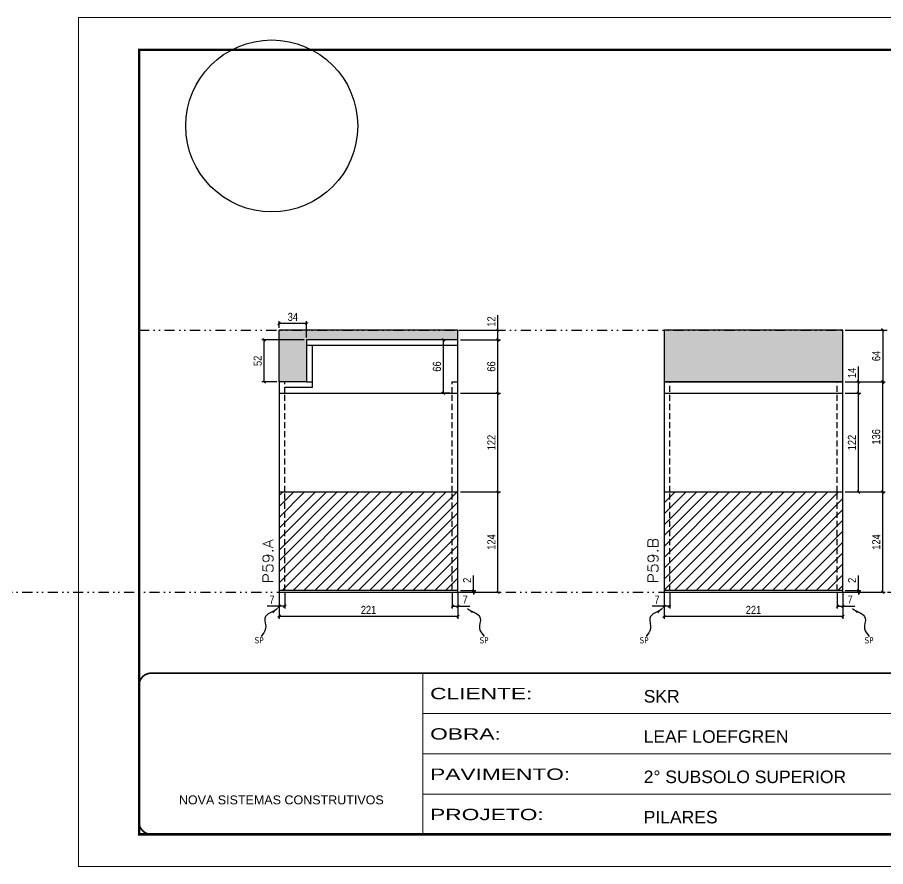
# Model space of a CAD drawing. Extents: x 13741 to 27878, y -21631 to 6985.
# Drawn here: x 15937 to 17010, y 3638 to 4688 of the extents above; entities that cross this region are included whole.
import ezdxf

# ---------------------------------------------------------------- set-up
doc = ezdxf.new("R2010")
doc.units = 0
for name, pattern in [('CONTINUO', [0]), ('DASHED', [0.75, 0.5, -0.25]), ('DIVIDE2', [0.625, 0.25, -0.125, 0, -0.125, 0, -0.125]), ('HIDDEN', [0.375, 0.25, -0.125])]:
    doc.linetypes.add(name, pattern=pattern)
for name, color, linetype in [('COTA', 241, 'Continuous'), ('Nível', 160, 'Continuous'), ('Painéis', 200, 'Continuous'), ('SARR_2.2x7', 40, 'Continuous'), ('Sarrafo de Pressão', 42, 'HIDDEN'), ('texto', 7, 'Continuous')]:
    doc.layers.add(name, color=color, linetype=linetype)
for name, color, linetype, lineweight in [('Folhas', 255, 'Continuous', 9), ('Hachura', 251, 'Continuous', 9), ('SARRAFO DE PRESSAO', 251, 'DASHED', 9), ('Texto Seção', 7, 'Continuous', 15)]:
    doc.layers.add(name, color=color, linetype=linetype, lineweight=lineweight)
doc.styles.add('ARIAL', font='arial.ttf')
doc.styles.add('COTA TECNICA', font='techl___.ttf', dxfattribs={"height": 10})
doc.styles.add('COTA TECNICA-50', font='techl___.ttf', dxfattribs={"height": 10})
doc.styles.add('REGUA-120', font='ROMANS.shx', dxfattribs={"height": 15})
doc.styles.get("Standard").update_dxf_attribs({"font": 'arial.ttf'})
doc.styles.add('Tecnologia', font='')
doc.styles.get('Tecnologia').set_extended_font_data('Forgotten Futurist')
doc.dimstyles.new('COTA PAINEL-50', dxfattribs={"dimtxt": 10, "dimasz": 3, "dimexe": 3, "dimexo": 3, "dimgap": 3, "dimtad": 1, "dimdec": 1, "dimzin": 12, "dimdsep": 46, "dimtxsty": 'COTA TECNICA-50', "dimblk1": 'OBLIQUE', "dimblk2": 'OBLIQUE', "dimsah": 1, "dimcen": 0.9, "dimclrd": 4, "dimclre": 4, "dimclrt": 240, "dimadec": 1, "dimazin": 3, "dimtfac": 1, "dimtdec": 1, "dimtmove": 0, "dimatfit": 3, "dimfxl": 1, "dimtolj": 1, "dimtzin": 12, "dimarcsym": 0})
doc.dimstyles.new('PAINEL', dxfattribs={"dimtxt": 10, "dimasz": 3, "dimexe": 3, "dimexo": 3, "dimgap": 3, "dimtad": 1, "dimdec": 1, "dimzin": 12, "dimdsep": 46, "dimtxsty": 'COTA TECNICA', "dimblk1": 'OBLIQUE', "dimblk2": 'OBLIQUE', "dimsah": 1, "dimcen": 0.9, "dimclrd": 4, "dimclre": 4, "dimclrt": 240, "dimadec": 1, "dimazin": 3, "dimtfac": 1, "dimtdec": 1, "dimtmove": 0, "dimatfit": 3, "dimfxl": 1, "dimtolj": 1, "dimtzin": 12, "dimarcsym": 0})
doc.dimstyles.get("Standard").update_dxf_attribs({"dimtxt": 0.18, "dimasz": 0.18, "dimexe": 0.18, "dimexo": 0.0625, "dimgap": 0.09, "dimtad": 0, "dimtih": 1, "dimtoh": 1, "dimdec": 4, "dimzin": 0, "dimdsep": 46, "dimtxsty": 'Standard', "dimcen": 0.09, "dimadec": 0, "dimazin": 0, "dimtfac": 1, "dimtdec": 4, "dimtofl": 0, "dimtmove": 0, "dimatfit": 3, "dimfxl": 1, "dimtolj": 1, "dimtzin": 0, "dimarcsym": 0})

# ---------------------------------------------------------------- blocks, each defined once
blk = doc.blocks.new('9999999999')
at = {"color": 30, "linetype": 'CONTINUO'}
for p, q in [((98564.6, 34230.2), (98564.6, 34429.4)), ((98564.6, 34379.6), (99584, 34379.6)), ((98564.6, 34329.8), (99488, 34329.8)), ((99584, 34329.8), (99488, 34329.8)), ((99488, 34329.8), (99488, 34230.2)), ((98564.6, 34280), (99488, 34280))]:
    blk.add_line(p, q, dxfattribs=at)
at = {"color": 30, "linetype": 'CONTINUO', "const_width": 2}
blk.add_lwpolyline([(99584, 34230.2), (99584, 34414.4, 0.414214), (99569, 34429.4), (98229, 34429.4, 0.414214), (98214, 34414.4), (98214, 34245.2, 0.414214), (98229, 34230.2), (99584, 34230.2)], format="xyb", dxfattribs=at)
at = {"layer": 'Folhas'}
blk.add_lwpolyline([(98139, 34190.2), (99624, 34190.2), (99624, 35240.2), (98139, 35240.2)], close=True, dxfattribs=at)
at = {"layer": 'Folhas', "color": 30, "const_width": 3}
blk.add_lwpolyline([(98214, 34230.2), (99584, 34230.2), (99584, 35200.2), (98214, 35200.2)], close=True, dxfattribs=at)
at = {"color": 7, "linetype": 'Continuous', "ltscale": 5, "style": 'ARIAL'}
for s, height, p in [('SKR', 15.48, (98837.7, 34393.1)), ('LEAF LOEFGREN', 15.483, (98837.7, 34343.3)), ('2° SUBSOLO SUPERIOR', 15.483, (98837.7, 34293.5)), ('NOVA SISTEMAS CONSTRUTIVOS', 11.059, (98263.2, 34267.2)), ('PILARES', 15.48, (98837.7, 34243.7))]:
    blk.add_text(s, height=height, dxfattribs=at).set_placement(p)
at = {"layer": 'Folhas', "color": 7, "style": 'Tecnologia', "width": 1.5}
for s, p in [('CLIENTE:', (98573.7, 34397.2)), ('OBRA:', (98573.7, 34347.3)), ('PAVIMENTO:', (98573.7, 34297.5)), ('PROJETO:', (98573.7, 34247.7))]:
    blk.add_text(s, height=14, dxfattribs=at).set_placement(p)
blk = doc.blocks.new('_Oblique')
at = {"color": 0, "linetype": 'ByBlock', "lineweight": -2}
blk.add_line((-0.5, -0.5), (0.5, 0.5), dxfattribs=at)
blk = doc.blocks.new('*D2282')
at = {"layer": 'COTA', "color": 4, "lineweight": -2, "transparency": 16777216}
for p, q in [((16260.1, 3975.9), (16260.1, 3944)), ((16481.1, 3975.9), (16481.1, 3944)), ((16481.1, 3947), (16260.1, 3947))]:
    blk.add_line(p, q, dxfattribs=at)
at = {"layer": 'Defpoints', "color": 0, "transparency": 16777216}
for p in [(16260.1, 3978.9), (16481.1, 3978.9), (16260.1, 3947)]:
    blk.add_point(p, dxfattribs=at)
at = {"layer": 'COTA', "color": 4, "lineweight": -2, "transparency": 16777216, "xscale": 3, "yscale": 3, "zscale": 3, "rotation": 180}
blk.add_blockref('_Oblique', (16260.1, 3947), dxfattribs=at)
at = {"layer": 'COTA', "color": 4, "lineweight": -2, "transparency": 16777216, "xscale": 3, "yscale": 3, "zscale": 3}
blk.add_blockref('_Oblique', (16481.1, 3947), dxfattribs=at)
at = {"layer": 'COTA', "color": 240, "transparency": 16777216, "insert": (16370.6, 3955), "char_height": 10, "attachment_point": 5, "style": 'COTA TECNICA'}
blk.add_mtext('\\A1;221', dxfattribs=at)
blk = doc.blocks.new('*D2283')
at = {"layer": 'COTA', "color": 4, "lineweight": -2, "transparency": 16777216}
for p, q in [((16474.1, 3975.9), (16474.1, 3956.6)), ((16481.1, 3973.9), (16481.1, 3956.6)), ((16474.1, 3959.6), (16481.1, 3959.6)), ((16481.1, 3959.6), (16495.8, 3959.6))]:
    blk.add_line(p, q, dxfattribs=at)
at = {"layer": 'Defpoints', "color": 0, "transparency": 16777216}
for p in [(16474.1, 3978.9), (16481.1, 3976.9), (16481.1, 3959.6)]:
    blk.add_point(p, dxfattribs=at)
at = {"layer": 'COTA', "color": 4, "lineweight": -2, "transparency": 16777216, "xscale": 3, "yscale": 3, "zscale": 3, "rotation": 180}
blk.add_blockref('_Oblique', (16474.1, 3959.6), dxfattribs=at)
at = {"layer": 'COTA', "color": 4, "lineweight": -2, "transparency": 16777216, "xscale": 3, "yscale": 3, "zscale": 3}
blk.add_blockref('_Oblique', (16481.1, 3959.6), dxfattribs=at)
at = {"layer": 'COTA', "color": 240, "transparency": 16777216, "insert": (16490, 3967.7), "char_height": 10, "attachment_point": 5, "style": 'COTA TECNICA-50'}
blk.add_mtext('\\A1;7', dxfattribs=at)
blk = doc.blocks.new('*D2284')
at = {"layer": 'COTA', "color": 4, "lineweight": -2, "transparency": 16777216}
for p, q in [((16260.1, 3973.9), (16260.1, 3956.6)), ((16267.1, 3975.9), (16267.1, 3956.6)), ((16260.1, 3959.6), (16245.4, 3959.6)), ((16267.1, 3959.6), (16260.1, 3959.6))]:
    blk.add_line(p, q, dxfattribs=at)
at = {"layer": 'Defpoints', "color": 0, "transparency": 16777216}
for p in [(16260.1, 3976.9), (16267.1, 3978.9), (16260.1, 3959.6)]:
    blk.add_point(p, dxfattribs=at)
at = {"layer": 'COTA', "color": 4, "lineweight": -2, "transparency": 16777216, "xscale": 3, "yscale": 3, "zscale": 3, "rotation": 180}
blk.add_blockref('_Oblique', (16260.1, 3959.6), dxfattribs=at)
at = {"layer": 'COTA', "color": 4, "lineweight": -2, "transparency": 16777216, "xscale": 3, "yscale": 3, "zscale": 3}
blk.add_blockref('_Oblique', (16267.1, 3959.6), dxfattribs=at)
at = {"layer": 'COTA', "color": 240, "transparency": 16777216, "insert": (16251.2, 3967.7), "char_height": 10, "attachment_point": 5, "style": 'COTA TECNICA-50'}
blk.add_mtext('\\A1;7', dxfattribs=at)
blk = doc.blocks.new('*D2285')
at = {"layer": 'COTA', "color": 4, "lineweight": -2, "transparency": 16777216}
for p, q in [((16500.4, 3978.9), (16500.4, 3997.7)), ((16484.1, 3978.9), (16503.4, 3978.9)), ((16484.1, 3976.9), (16503.4, 3976.9)), ((16500.4, 3976.9), (16500.4, 3978.9)), ((16500.4, 3976.9), (16500.4, 3973.9))]:
    blk.add_line(p, q, dxfattribs=at)
at = {"layer": 'Defpoints', "color": 0, "transparency": 16777216}
for p in [(16481.1, 3978.9), (16481.1, 3976.9), (16500.4, 3976.9)]:
    blk.add_point(p, dxfattribs=at)
at = {"layer": 'COTA', "color": 4, "lineweight": -2, "transparency": 16777216, "xscale": 3, "yscale": 3, "zscale": 3}
for p, rotation in [((16500.4, 3978.9), 270), ((16500.4, 3976.9), 90)]:
    blk.add_blockref('_Oblique', p, dxfattribs=dict(at, rotation=rotation))
at = {"layer": 'COTA', "color": 240, "transparency": 16777216, "insert": (16492.4, 3991.6), "char_height": 10, "attachment_point": 5, "rotation": 90, "style": 'COTA TECNICA-50'}
blk.add_mtext('\\A1;2', dxfattribs=at)
blk = doc.blocks.new('*D2286')
at = {"layer": 'COTA', "color": 4, "lineweight": -2, "transparency": 16777216}
for p, q in [((16484.1, 4288.9), (16533.5, 4288.9)), ((16530.5, 4222.9), (16530.5, 4288.9)), ((16484.1, 4222.9), (16533.5, 4222.9))]:
    blk.add_line(p, q, dxfattribs=at)
at = {"layer": 'Defpoints', "color": 0, "transparency": 16777216}
for p in [(16481.1, 4288.9), (16530.5, 4288.9), (16481.1, 4222.9)]:
    blk.add_point(p, dxfattribs=at)
at = {"layer": 'COTA', "color": 4, "lineweight": -2, "transparency": 16777216, "xscale": 3, "yscale": 3, "zscale": 3}
for p, rotation in [((16530.5, 4288.9), 90), ((16530.5, 4222.9), 270)]:
    blk.add_blockref('_Oblique', p, dxfattribs=dict(at, rotation=rotation))
at = {"layer": 'COTA', "color": 240, "transparency": 16777216, "insert": (16522.4, 4255.9), "char_height": 10, "attachment_point": 5, "rotation": 90, "style": 'COTA TECNICA-50'}
blk.add_mtext('\\A1;66', dxfattribs=at)
blk = doc.blocks.new('*D2302')
at = {"layer": 'COTA', "color": 4, "linetype": 'ByBlock', "lineweight": -2, "transparency": 16777216}
for p, q in [((16484.1, 4100.9), (16533.5, 4100.9)), ((16530.5, 3976.9), (16530.5, 4100.9)), ((16484.1, 3976.9), (16533.5, 3976.9))]:
    blk.add_line(p, q, dxfattribs=at)
at = {"layer": 'Defpoints', "color": 0, "linetype": 'ByBlock', "transparency": 16777216}
for p in [(16481.1, 4100.9), (16530.5, 4100.9), (16481.1, 3976.9)]:
    blk.add_point(p, dxfattribs=at)
at = {"layer": 'COTA', "color": 4, "linetype": 'ByBlock', "lineweight": -2, "transparency": 16777216, "xscale": 3, "yscale": 3, "zscale": 3}
for p, rotation in [((16530.5, 4100.9), 90), ((16530.5, 3976.9), 270)]:
    blk.add_blockref('_Oblique', p, dxfattribs=dict(at, rotation=rotation))
at = {"layer": 'COTA', "color": 240, "linetype": 'ByBlock', "transparency": 16777216, "insert": (16522.4, 4038.9), "char_height": 10, "attachment_point": 5, "rotation": 90, "style": 'COTA TECNICA'}
blk.add_mtext('\\A1;124', dxfattribs=at)
blk = doc.blocks.new('*D2303')
at = {"layer": 'COTA', "color": 4, "linetype": 'ByBlock', "lineweight": -2, "transparency": 16777216}
for p, q in [((16484.1, 4100.9), (16533.5, 4100.9)), ((16530.5, 3976.9), (16530.5, 4100.9)), ((16484.1, 3976.9), (16533.5, 3976.9))]:
    blk.add_line(p, q, dxfattribs=at)
at = {"layer": 'Defpoints', "color": 0, "linetype": 'ByBlock', "transparency": 16777216}
for p in [(16481.1, 4100.9), (16530.5, 4100.9), (16481.1, 3976.9)]:
    blk.add_point(p, dxfattribs=at)
at = {"layer": 'COTA', "color": 4, "linetype": 'ByBlock', "lineweight": -2, "transparency": 16777216, "xscale": 3, "yscale": 3, "zscale": 3}
for p, rotation in [((16530.5, 4100.9), 90), ((16530.5, 3976.9), 270)]:
    blk.add_blockref('_Oblique', p, dxfattribs=dict(at, rotation=rotation))
at = {"layer": 'COTA', "color": 240, "linetype": 'ByBlock', "transparency": 16777216, "insert": (16522.4, 4038.9), "char_height": 10, "attachment_point": 5, "rotation": 90, "style": 'COTA TECNICA'}
blk.add_mtext('\\A1;124', dxfattribs=at)
blk = doc.blocks.new('*D2277')
at = {"layer": 'COTA', "color": 4, "lineweight": -2, "transparency": 16777216}
for p, q in [((16735.9, 3975.9), (16735.9, 3944)), ((16956.9, 3975.9), (16956.9, 3944)), ((16956.9, 3947), (16735.9, 3947))]:
    blk.add_line(p, q, dxfattribs=at)
at = {"layer": 'Defpoints', "color": 0, "transparency": 16777216}
for p in [(16735.9, 3978.9), (16956.9, 3978.9), (16735.9, 3947)]:
    blk.add_point(p, dxfattribs=at)
at = {"layer": 'COTA', "color": 4, "lineweight": -2, "transparency": 16777216, "xscale": 3, "yscale": 3, "zscale": 3, "rotation": 180}
blk.add_blockref('_Oblique', (16735.9, 3947), dxfattribs=at)
at = {"layer": 'COTA', "color": 4, "lineweight": -2, "transparency": 16777216, "xscale": 3, "yscale": 3, "zscale": 3}
blk.add_blockref('_Oblique', (16956.9, 3947), dxfattribs=at)
at = {"layer": 'COTA', "color": 240, "transparency": 16777216, "insert": (16846.4, 3955), "char_height": 10, "attachment_point": 5, "style": 'COTA TECNICA'}
blk.add_mtext('\\A1;221', dxfattribs=at)
blk = doc.blocks.new('*D2278')
at = {"layer": 'COTA', "color": 4, "lineweight": -2, "transparency": 16777216}
for p, q in [((16949.9, 3975.9), (16949.9, 3956.6)), ((16956.9, 3973.9), (16956.9, 3956.6)), ((16949.9, 3959.6), (16956.9, 3959.6)), ((16956.9, 3959.6), (16971.7, 3959.6))]:
    blk.add_line(p, q, dxfattribs=at)
at = {"layer": 'Defpoints', "color": 0, "transparency": 16777216}
for p in [(16949.9, 3978.9), (16956.9, 3976.9), (16956.9, 3959.6)]:
    blk.add_point(p, dxfattribs=at)
at = {"layer": 'COTA', "color": 4, "lineweight": -2, "transparency": 16777216, "xscale": 3, "yscale": 3, "zscale": 3, "rotation": 180}
blk.add_blockref('_Oblique', (16949.9, 3959.6), dxfattribs=at)
at = {"layer": 'COTA', "color": 4, "lineweight": -2, "transparency": 16777216, "xscale": 3, "yscale": 3, "zscale": 3}
blk.add_blockref('_Oblique', (16956.9, 3959.6), dxfattribs=at)
at = {"layer": 'COTA', "color": 240, "transparency": 16777216, "insert": (16965.8, 3967.7), "char_height": 10, "attachment_point": 5, "style": 'COTA TECNICA-50'}
blk.add_mtext('\\A1;7', dxfattribs=at)
blk = doc.blocks.new('*D2279')
at = {"layer": 'COTA', "color": 4, "lineweight": -2, "transparency": 16777216}
for p, q in [((16735.9, 3973.9), (16735.9, 3956.6)), ((16742.9, 3975.9), (16742.9, 3956.6)), ((16735.9, 3959.6), (16721.2, 3959.6)), ((16742.9, 3959.6), (16735.9, 3959.6))]:
    blk.add_line(p, q, dxfattribs=at)
at = {"layer": 'Defpoints', "color": 0, "transparency": 16777216}
for p in [(16735.9, 3976.9), (16742.9, 3978.9), (16735.9, 3959.6)]:
    blk.add_point(p, dxfattribs=at)
at = {"layer": 'COTA', "color": 4, "lineweight": -2, "transparency": 16777216, "xscale": 3, "yscale": 3, "zscale": 3, "rotation": 180}
blk.add_blockref('_Oblique', (16735.9, 3959.6), dxfattribs=at)
at = {"layer": 'COTA', "color": 4, "lineweight": -2, "transparency": 16777216, "xscale": 3, "yscale": 3, "zscale": 3}
blk.add_blockref('_Oblique', (16742.9, 3959.6), dxfattribs=at)
at = {"layer": 'COTA', "color": 240, "transparency": 16777216, "insert": (16727.1, 3967.7), "char_height": 10, "attachment_point": 5, "style": 'COTA TECNICA-50'}
blk.add_mtext('\\A1;7', dxfattribs=at)
blk = doc.blocks.new('*D2280')
at = {"layer": 'COTA', "color": 4, "lineweight": -2, "transparency": 16777216}
for p, q in [((16976.2, 3978.9), (16976.2, 3997.7)), ((16959.9, 3978.9), (16979.2, 3978.9)), ((16959.9, 3976.9), (16979.2, 3976.9)), ((16976.2, 3976.9), (16976.2, 3978.9)), ((16976.2, 3976.9), (16976.2, 3973.9))]:
    blk.add_line(p, q, dxfattribs=at)
at = {"layer": 'Defpoints', "color": 0, "transparency": 16777216}
for p in [(16956.9, 3978.9), (16956.9, 3976.9), (16976.2, 3976.9)]:
    blk.add_point(p, dxfattribs=at)
at = {"layer": 'COTA', "color": 4, "lineweight": -2, "transparency": 16777216, "xscale": 3, "yscale": 3, "zscale": 3}
for p, rotation in [((16976.2, 3978.9), 270), ((16976.2, 3976.9), 90)]:
    blk.add_blockref('_Oblique', p, dxfattribs=dict(at, rotation=rotation))
at = {"layer": 'COTA', "color": 240, "transparency": 16777216, "insert": (16968.2, 3991.6), "char_height": 10, "attachment_point": 5, "rotation": 90, "style": 'COTA TECNICA-50'}
blk.add_mtext('\\A1;2', dxfattribs=at)
blk = doc.blocks.new('*D2281')
at = {"layer": 'COTA', "color": 4, "lineweight": -2, "transparency": 16777216}
for p, q in [((16959.9, 4236.9), (17009.3, 4236.9)), ((17006.3, 4100.9), (17006.3, 4236.9)), ((16959.9, 4100.9), (17009.3, 4100.9))]:
    blk.add_line(p, q, dxfattribs=at)
at = {"layer": 'Defpoints', "color": 0, "transparency": 16777216}
for p in [(16956.9, 4236.9), (17006.3, 4236.9), (16956.9, 4100.9)]:
    blk.add_point(p, dxfattribs=at)
at = {"layer": 'COTA', "color": 4, "lineweight": -2, "transparency": 16777216, "xscale": 3, "yscale": 3, "zscale": 3}
for p, rotation in [((17006.3, 4236.9), 90), ((17006.3, 4100.9), 270)]:
    blk.add_blockref('_Oblique', p, dxfattribs=dict(at, rotation=rotation))
at = {"layer": 'COTA', "color": 240, "transparency": 16777216, "insert": (16998.1, 4168.9), "char_height": 10, "attachment_point": 5, "rotation": 90, "style": 'COTA TECNICA-50'}
blk.add_mtext('\\A1;136', dxfattribs=at)
blk = doc.blocks.new('*D2288')
at = {"layer": 'COTA', "color": 4, "linetype": 'ByBlock', "lineweight": -2, "transparency": 16777216}
for p, q in [((16959.9, 4100.9), (17009.3, 4100.9)), ((17006.3, 3976.9), (17006.3, 4100.9)), ((16959.9, 3976.9), (17009.3, 3976.9))]:
    blk.add_line(p, q, dxfattribs=at)
at = {"layer": 'Defpoints', "color": 0, "linetype": 'ByBlock', "transparency": 16777216}
for p in [(16956.9, 4100.9), (17006.3, 4100.9), (16956.9, 3976.9)]:
    blk.add_point(p, dxfattribs=at)
at = {"layer": 'COTA', "color": 4, "linetype": 'ByBlock', "lineweight": -2, "transparency": 16777216, "xscale": 3, "yscale": 3, "zscale": 3}
for p, rotation in [((17006.3, 4100.9), 90), ((17006.3, 3976.9), 270)]:
    blk.add_blockref('_Oblique', p, dxfattribs=dict(at, rotation=rotation))
at = {"layer": 'COTA', "color": 240, "linetype": 'ByBlock', "transparency": 16777216, "insert": (16998.2, 4038.9), "char_height": 10, "attachment_point": 5, "rotation": 90, "style": 'COTA TECNICA'}
blk.add_mtext('\\A1;124', dxfattribs=at)
blk = doc.blocks.new('*D2289')
at = {"layer": 'COTA', "color": 4, "linetype": 'ByBlock', "lineweight": -2, "transparency": 16777216}
for p, q in [((16959.9, 4100.9), (17009.3, 4100.9)), ((17006.3, 3976.9), (17006.3, 4100.9)), ((16959.9, 3976.9), (17009.3, 3976.9))]:
    blk.add_line(p, q, dxfattribs=at)
at = {"layer": 'Defpoints', "color": 0, "linetype": 'ByBlock', "transparency": 16777216}
for p in [(16956.9, 4100.9), (17006.3, 4100.9), (16956.9, 3976.9)]:
    blk.add_point(p, dxfattribs=at)
at = {"layer": 'COTA', "color": 4, "linetype": 'ByBlock', "lineweight": -2, "transparency": 16777216, "xscale": 3, "yscale": 3, "zscale": 3}
for p, rotation in [((17006.3, 4100.9), 90), ((17006.3, 3976.9), 270)]:
    blk.add_blockref('_Oblique', p, dxfattribs=dict(at, rotation=rotation))
at = {"layer": 'COTA', "color": 240, "linetype": 'ByBlock', "transparency": 16777216, "insert": (16998.2, 4038.9), "char_height": 10, "attachment_point": 5, "rotation": 90, "style": 'COTA TECNICA'}
blk.add_mtext('\\A1;124', dxfattribs=at)
blk = doc.blocks.new('*D2290')
at = {"layer": 'COTA', "color": 4, "lineweight": -2, "transparency": 16777216}
for p, q in [((16959.9, 4300.9), (17009.3, 4300.9)), ((17006.3, 4300.9), (17006.3, 4236.9)), ((16959.9, 4236.9), (17009.3, 4236.9))]:
    blk.add_line(p, q, dxfattribs=at)
at = {"layer": 'Defpoints', "color": 0, "transparency": 16777216}
for p in [(16956.9, 4300.9), (16956.9, 4236.9), (17006.3, 4236.9)]:
    blk.add_point(p, dxfattribs=at)
at = {"layer": 'COTA', "color": 4, "lineweight": -2, "transparency": 16777216, "xscale": 3, "yscale": 3, "zscale": 3}
for p, rotation in [((17006.3, 4300.9), 90), ((17006.3, 4236.9), 270)]:
    blk.add_blockref('_Oblique', p, dxfattribs=dict(at, rotation=rotation))
at = {"layer": 'COTA', "color": 240, "transparency": 16777216, "insert": (16998.2, 4268.9), "char_height": 10, "attachment_point": 5, "rotation": 90, "style": 'COTA TECNICA'}
blk.add_mtext('\\A1;64', dxfattribs=at)
blk = doc.blocks.new('*D2292')
at = {"layer": 'COTA', "color": 4, "lineweight": -2, "transparency": 16777216}
for p, q in [((16530.5, 4300.9), (16530.5, 4319.2)), ((16484.1, 4300.9), (16533.5, 4300.9)), ((16530.5, 4288.9), (16530.5, 4300.9)), ((16484.1, 4288.9), (16533.5, 4288.9))]:
    blk.add_line(p, q, dxfattribs=at)
at = {"layer": 'Defpoints', "color": 0, "transparency": 16777216}
for p in [(16481.1, 4300.9), (16530.5, 4300.9), (16481.1, 4288.9)]:
    blk.add_point(p, dxfattribs=at)
at = {"layer": 'COTA', "color": 4, "lineweight": -2, "transparency": 16777216, "xscale": 3, "yscale": 3, "zscale": 3}
for p, rotation in [((16530.5, 4300.9), 90), ((16530.5, 4288.9), 270)]:
    blk.add_blockref('_Oblique', p, dxfattribs=dict(at, rotation=rotation))
at = {"layer": 'COTA', "color": 240, "transparency": 16777216, "insert": (16522.4, 4311.5), "char_height": 10, "attachment_point": 5, "rotation": 90, "style": 'COTA TECNICA'}
blk.add_mtext('\\A1;12', dxfattribs=at)
blk = doc.blocks.new('*D2293')
at = {"layer": 'COTA', "color": 4, "lineweight": -2, "transparency": 16777216}
for p, q in [((16260.1, 4303.9), (16260.1, 4312)), ((16294.1, 4309), (16260.1, 4309)), ((16294.1, 4291.9), (16294.1, 4312))]:
    blk.add_line(p, q, dxfattribs=at)
at = {"layer": 'Defpoints', "color": 0, "transparency": 16777216}
for p in [(16260.1, 4309), (16260.1, 4300.9), (16294.1, 4288.9)]:
    blk.add_point(p, dxfattribs=at)
at = {"layer": 'COTA', "color": 4, "lineweight": -2, "transparency": 16777216, "xscale": 3, "yscale": 3, "zscale": 3, "rotation": 180}
blk.add_blockref('_Oblique', (16260.1, 4309), dxfattribs=at)
at = {"layer": 'COTA', "color": 4, "lineweight": -2, "transparency": 16777216, "xscale": 3, "yscale": 3, "zscale": 3}
blk.add_blockref('_Oblique', (16294.1, 4309), dxfattribs=at)
at = {"layer": 'COTA', "color": 240, "transparency": 16777216, "insert": (16277.1, 4317.2), "char_height": 10, "attachment_point": 5, "style": 'COTA TECNICA'}
blk.add_mtext('\\A1;34', dxfattribs=at)
blk = doc.blocks.new('*D2294')
at = {"layer": 'COTA', "color": 4, "lineweight": -2, "transparency": 16777216}
for p, q in [((16291.1, 4288.9), (16238.7, 4288.9)), ((16241.7, 4236.9), (16241.7, 4288.9)), ((16257.1, 4236.9), (16238.7, 4236.9))]:
    blk.add_line(p, q, dxfattribs=at)
at = {"layer": 'Defpoints', "color": 0, "transparency": 16777216}
for p in [(16241.7, 4288.9), (16294.1, 4288.9), (16260.1, 4236.9)]:
    blk.add_point(p, dxfattribs=at)
at = {"layer": 'COTA', "color": 4, "lineweight": -2, "transparency": 16777216, "xscale": 3, "yscale": 3, "zscale": 3}
for p, rotation in [((16241.7, 4288.9), 90), ((16241.7, 4236.9), 270)]:
    blk.add_blockref('_Oblique', p, dxfattribs=dict(at, rotation=rotation))
at = {"layer": 'COTA', "color": 240, "transparency": 16777216, "insert": (16233.6, 4262.9), "char_height": 10, "attachment_point": 5, "rotation": 90, "style": 'COTA TECNICA'}
blk.add_mtext('\\A1;52', dxfattribs=at)
blk = doc.blocks.new('*D2295')
at = {"layer": 'COTA', "color": 4, "lineweight": -2, "transparency": 16777216}
for p, q in [((16471.1, 4288.9), (16460.2, 4288.9)), ((16463.2, 4222.9), (16463.2, 4288.9)), ((16471.1, 4222.9), (16460.2, 4222.9))]:
    blk.add_line(p, q, dxfattribs=at)
at = {"layer": 'Defpoints', "color": 0, "transparency": 16777216}
for p in [(16463.2, 4288.9), (16474.1, 4288.9), (16474.1, 4222.9)]:
    blk.add_point(p, dxfattribs=at)
at = {"layer": 'COTA', "color": 4, "lineweight": -2, "transparency": 16777216, "xscale": 3, "yscale": 3, "zscale": 3}
for p, rotation in [((16463.2, 4288.9), 90), ((16463.2, 4222.9), 270)]:
    blk.add_blockref('_Oblique', p, dxfattribs=dict(at, rotation=rotation))
at = {"layer": 'COTA', "color": 240, "transparency": 16777216, "insert": (16455.1, 4255.9), "char_height": 10, "attachment_point": 5, "rotation": 90, "style": 'COTA TECNICA'}
blk.add_mtext('\\A1;66', dxfattribs=at)
blk = doc.blocks.new('*D2297')
at = {"layer": 'COTA', "color": 4, "lineweight": -2, "transparency": 16777216}
for p, q in [((16484.1, 4222.9), (16533.5, 4222.9)), ((16530.5, 4100.9), (16530.5, 4222.9)), ((16484.1, 4100.9), (16533.5, 4100.9))]:
    blk.add_line(p, q, dxfattribs=at)
at = {"layer": 'Defpoints', "color": 0, "transparency": 16777216}
for p in [(16481.1, 4222.9), (16530.5, 4222.9), (16481.1, 4100.9)]:
    blk.add_point(p, dxfattribs=at)
at = {"layer": 'COTA', "color": 4, "lineweight": -2, "transparency": 16777216, "xscale": 3, "yscale": 3, "zscale": 3}
for p, rotation in [((16530.5, 4222.9), 90), ((16530.5, 4100.9), 270)]:
    blk.add_blockref('_Oblique', p, dxfattribs=dict(at, rotation=rotation))
at = {"layer": 'COTA', "color": 240, "transparency": 16777216, "insert": (16522.4, 4161.9), "char_height": 10, "attachment_point": 5, "rotation": 90, "style": 'COTA TECNICA'}
blk.add_mtext('\\A1;122', dxfattribs=at)
blk = doc.blocks.new('*D2298')
at = {"layer": 'COTA', "color": 4, "lineweight": -2, "transparency": 16777216}
for p, q in [((16959.9, 4222.9), (16979.2, 4222.9)), ((16976.2, 4100.9), (16976.2, 4222.9)), ((16959.9, 4100.9), (16979.2, 4100.9))]:
    blk.add_line(p, q, dxfattribs=at)
at = {"layer": 'Defpoints', "color": 0, "transparency": 16777216}
for p in [(16956.9, 4222.9), (16976.2, 4222.9), (16956.9, 4100.9)]:
    blk.add_point(p, dxfattribs=at)
at = {"layer": 'COTA', "color": 4, "lineweight": -2, "transparency": 16777216, "xscale": 3, "yscale": 3, "zscale": 3}
for p, rotation in [((16976.2, 4222.9), 90), ((16976.2, 4100.9), 270)]:
    blk.add_blockref('_Oblique', p, dxfattribs=dict(at, rotation=rotation))
at = {"layer": 'COTA', "color": 240, "transparency": 16777216, "insert": (16968.1, 4161.9), "char_height": 10, "attachment_point": 5, "rotation": 90, "style": 'COTA TECNICA'}
blk.add_mtext('\\A1;122', dxfattribs=at)
blk = doc.blocks.new('*D2299')
at = {"layer": 'COTA', "color": 4, "lineweight": -2, "transparency": 16777216}
for p, q in [((16976.2, 4236.9), (16976.2, 4256)), ((16959.9, 4236.9), (16979.2, 4236.9)), ((16976.2, 4222.9), (16976.2, 4236.9)), ((16959.9, 4222.9), (16979.2, 4222.9))]:
    blk.add_line(p, q, dxfattribs=at)
at = {"layer": 'Defpoints', "color": 0, "transparency": 16777216}
for p in [(16956.9, 4236.9), (16976.2, 4236.9), (16956.9, 4222.9)]:
    blk.add_point(p, dxfattribs=at)
at = {"layer": 'COTA', "color": 4, "lineweight": -2, "transparency": 16777216, "xscale": 3, "yscale": 3, "zscale": 3}
for p, rotation in [((16976.2, 4236.9), 90), ((16976.2, 4222.9), 270)]:
    blk.add_blockref('_Oblique', p, dxfattribs=dict(at, rotation=rotation))
at = {"layer": 'COTA', "color": 240, "transparency": 16777216, "insert": (16968.1, 4247.9), "char_height": 10, "attachment_point": 5, "rotation": 90, "style": 'COTA TECNICA'}
blk.add_mtext('\\A1;14', dxfattribs=at)

msp = doc.modelspace()

# ---------------------------------------------------------------- hatches: boundary and pattern name
at = {"layer": 'COTA'}
h = msp.add_hatch(dxfattribs=at)
h.set_pattern_fill('AR-CONC', color=256, scale=0.03)
h.set_pattern_definition([(50, (0, 108), (5.4655401, -0.4781726), [0.5715, -6.2865]), (355, (0, 108), (-1.0573026, 5.7317054), [0.4572, -5.0292175]), (100.451445, (0.4555, 107.96), (4.4082374, 5.2535326), [0.4857003, -5.3427073]), (46.1842, (0, 109.524), (8.1323712, -1.2612698), [0.85725, -9.42975]), (96.63556, (0.678, 109.419), (7.122124, 7.4227837), [0.7285507, -8.0140682]), (351.18415, (0, 109.524), (7.122124, 7.4227837), [0.685799, -7.543792]), (21, (0.762, 109.143), (4.5484317, -3.067956), [0.5715, -6.2865]), (326, (0.762, 109.143), (1.8540609, 5.525639), [0.4572, -5.0292]), (71.451445, (1.141, 108.8873), (6.4024926, 2.457683), [0.4857003, -5.3426981]), (37.5, (0, 108), (0.0926581, 2.53665117), [0, -4.96824, 0, -5.1054, 0, -5.04825]), (7.5, (0, 108), (2.00458988, 3.00541724), [0, -2.91084, 0, -4.85394, 0, -1.92405]), (327.5, (-1.6993, 108), (4.06771786, -0.17186232), [0, -1.905, 0, -5.9436, 0, -7.8867]), (317.5, (-2.4613, 108), (4.44387544, 0.7627947), [0, -2.4765, 0, -3.94716, 0, -5.6007])])
h.paths.add_polyline_path([(16260.09, 4236.86), (16294.09, 4236.86), (16294.09, 4288.86), (16481.09, 4288.86), (16481.09, 4300.86), (16260.09, 4300.86)])
h = msp.add_hatch(dxfattribs=at)
h.set_pattern_fill('AR-CONC', color=256, scale=0.03)
h.set_pattern_definition([(50, (1598.5, -36), (5.4655401, -0.4781726), [0.5715, -6.2865]), (355, (1598.5, -36), (-1.0573026, 5.7317054), [0.4572, -5.0292175]), (100.451445, (1598.9555, -36.04), (4.4082374, 5.2535326), [0.4857003, -5.3427073]), (46.1842, (1598.5, -34.476), (8.1323712, -1.2612698), [0.85725, -9.42975]), (96.63556, (1599.178, -34.581), (7.122124, 7.4227837), [0.7285507, -8.0140682]), (351.18415, (1598.5, -34.476), (7.122124, 7.4227837), [0.685799, -7.543792]), (21, (1599.262, -34.857), (4.5484317, -3.067956), [0.5715, -6.2865]), (326, (1599.262, -34.857), (1.8540609, 5.525639), [0.4572, -5.0292]), (71.451445, (1599.641, -35.1127), (6.4024926, 2.457683), [0.4857003, -5.3426981]), (37.5, (1598.5, -36), (0.0926581, 2.53665117), [0, -4.96824, 0, -5.1054, 0, -5.04825]), (7.5, (1598.5, -36), (2.00458988, 3.00541724), [0, -2.91084, 0, -4.85394, 0, -1.92405]), (327.5, (1596.8007, -36), (4.06771786, -0.17186232), [0, -1.905, 0, -5.9436, 0, -7.8867]), (317.5, (1596.0387, -36), (4.44387544, 0.7627947), [0, -2.4765, 0, -3.94716, 0, -5.6007])])
h.paths.add_polyline_path([(16735.95, 4300.86), (16735.95, 4236.86), (16956.95, 4236.86), (16956.95, 4300.86)])
at = {"layer": 'Hachura', "linetype": 'ByBlock'}
h = msp.add_hatch(dxfattribs=at)
h.set_pattern_fill('ANSI31', color=256, scale=3)
h.paths.add_polyline_path([(16481.09, 4100.86), (16260.09, 4100.86), (16260.09, 3978.86), (16481.09, 3978.86)])
h.paths.add_polyline_path([(16956.95, 4100.86), (16735.95, 4100.86), (16735.95, 3978.86), (16956.95, 3978.86)])

# ---------------------------------------------------------------- linework, layer by layer
at = {"layer": 'COTA'}
for p, q in [((16481.09, 4300.86), (16260.09, 4300.86)), ((16260.09, 4236.86), (16260.09, 4300.86)), ((16481.09, 4288.86), (16481.09, 4300.86)), ((16294.09, 4236.86), (16301.09, 4236.86)), ((16301.09, 4236.86), (16301.09, 4229.86)), ((16474.09, 4236.86), (16481.09, 4236.86))]:
    msp.add_line(p, q, dxfattribs=at)
msp.add_lwpolyline([(16735.95, 4236.86), (16956.95, 4236.86), (16956.95, 4300.86), (16735.95, 4300.86)], close=True, dxfattribs=at)
msp.add_circle((16250.91, 4553.32), 106.3, dxfattribs=at)
at = {"layer": 'Nível', "color": 4, "linetype": 'DIVIDE2', "ltscale": 50}
for p, q in [((16086.97, 4300.86), (17456.97, 4300.86)), ((13741.09, 3976.86), (21531.15, 3976.86))]:
    msp.add_line(p, q, dxfattribs=at)
at = {"layer": 'Painéis'}
for p, q in [((16481.09, 4288.86), (16294.09, 4288.86)), ((16294.09, 4288.86), (16294.09, 4236.86)), ((16481.09, 3978.86), (16481.09, 4288.86)), ((16260.09, 4236.86), (16260.09, 3978.86)), ((16294.09, 4236.86), (16260.09, 4236.86)), ((16735.95, 4236.86), (16735.95, 3978.86)), ((16956.95, 4236.86), (16735.95, 4236.86)), ((16956.95, 3978.86), (16956.95, 4236.86)), ((16260.09, 4222.86), (16481.09, 4222.86)), ((16735.95, 4222.86), (16956.95, 4222.86)), ((16260.09, 4100.86), (16481.09, 4100.86)), ((16735.95, 4100.86), (16956.95, 4100.86))]:
    msp.add_line(p, q, dxfattribs=at)
for points in [[(16481.09, 3978.86), (16260.09, 3978.86), (16260.09, 3976.86), (16481.09, 3976.86)], [(16956.95, 3978.86), (16735.95, 3978.86), (16735.95, 3976.86), (16956.95, 3976.86)]]:
    msp.add_lwpolyline(points, close=True, dxfattribs=at)
at = {"layer": 'SARR_2.2x7'}
for p, q in [((16481.09, 4281.86), (16294.09, 4281.86)), ((16301.09, 4281.86), (16301.09, 4236.86)), ((16301.09, 4229.86), (16267.09, 4229.86))]:
    msp.add_line(p, q, dxfattribs=at)
at = {"layer": 'Sarrafo de Pressão', "ltscale": 30}
for p, q in [((16267.09, 4222.86), (16267.09, 4236.86)), ((16474.09, 4222.86), (16474.09, 4236.86)), ((16742.95, 4100.86), (16742.95, 4236.86)), ((16949.95, 4100.86), (16949.95, 4236.86)), ((16267.09, 4100.86), (16267.09, 4222.86)), ((16474.09, 4100.86), (16474.09, 4222.86)), ((16267.09, 3978.86), (16267.09, 4100.86)), ((16474.09, 3978.86), (16474.09, 4100.86)), ((16742.95, 3978.86), (16742.95, 4100.86)), ((16949.95, 3978.86), (16949.95, 4100.86))]:
    msp.add_line(p, q, dxfattribs=at)

# ---------------------------------------------------------------- block references
at = {"layer": 'SARRAFO DE PRESSAO', "color": 6, "linetype": 'ByBlock'}
msp.add_blockref('9999999999', (-82127.01, -30552.63), dxfattribs=at)

# ---------------------------------------------------------------- texts
at = {"layer": 'texto', "color": 0, "char_height": 7.5, "attachment_point": 5}
for insert in [(16235.32, 3917.37), (16513.34, 3917.37), (16711.17, 3917.37), (16989.2, 3917.37)]:
    msp.add_mtext('{\\fTahoma|b0|i0|c0|p34;\\C4;SP}', dxfattribs=dict(at, insert=insert))
at = {"layer": 'Texto Seção', "style": 'REGUA-120', "width": 1.1}
for s, p in [('P59.A', (16252.84, 3987.62)), ('P59.B', (16728.7, 3987.62))]:
    msp.add_text(s, height=13, rotation=90, dxfattribs=at).set_placement(p)

# ---------------------------------------------------------------- dimensions: what is measured, and where the dimension line sits
at = {"layer": 'COTA'}
for base, p1, p2, dimstyle, picture, middle in [((16260.09, 4308.98), (16294.09, 4288.86), (16260.09, 4300.86), 'PAINEL', '*D2293', (16277.09, 4317.2)), ((16481.09, 3959.62), (16474.09, 3978.86), (16481.09, 3976.86), 'COTA PAINEL-50', '*D2283', (16489.96, 3967.69)), ((16956.95, 3959.62), (16949.95, 3978.86), (16956.95, 3976.86), 'COTA PAINEL-50', '*D2278', (16965.81, 3967.69))]:
    dim = msp.add_linear_dim(base=base, p1=p1, p2=p2, dimstyle=dimstyle, dxfattribs=at)
    dim.commit()
    dim.dimension.update_dxf_attribs({"geometry": picture, "text_midpoint": middle})
for base, p1, p2, angle, dimstyle, picture, middle in [((16530.46, 4300.86), (16481.09, 4288.86), (16481.09, 4300.86), 90, 'PAINEL', '*D2292', (16522.4, 4311.52)), ((17006.32, 4236.86), (16956.95, 4300.86), (16956.95, 4236.86), 90, 'PAINEL', '*D2290', (16998.21, 4268.86)), ((16241.66, 4288.86), (16260.09, 4236.86), (16294.09, 4288.86), 90, 'PAINEL', '*D2294', (16233.55, 4262.86)), ((16463.17, 4288.86), (16474.09, 4222.86), (16474.09, 4288.86), 90, 'PAINEL', '*D2295', (16455.07, 4255.86)), ((16530.46, 4288.86), (16481.09, 4222.86), (16481.09, 4288.86), 90, 'COTA PAINEL-50', '*D2286', (16522.36, 4255.86)), ((16976.21, 4236.86), (16956.95, 4222.86), (16956.95, 4236.86), 90, 'PAINEL', '*D2299', (16968.13, 4247.92)), ((17006.32, 4236.86), (16956.95, 4100.86), (16956.95, 4236.86), 90, 'COTA PAINEL-50', '*D2281', (16998.1, 4168.86)), ((16530.46, 4222.86), (16481.09, 4100.86), (16481.09, 4222.86), 90, 'PAINEL', '*D2297', (16522.4, 4161.86)), ((16976.21, 4222.86), (16956.95, 4100.86), (16956.95, 4222.86), 90, 'PAINEL', '*D2298', (16968.15, 4161.86)), ((16260.09, 3959.62), (16267.09, 3978.86), (16260.09, 3976.86), 180, 'COTA PAINEL-50', '*D2284', (16251.23, 3967.69)), ((16735.95, 3959.62), (16742.95, 3978.86), (16735.95, 3976.86), 180, 'COTA PAINEL-50', '*D2279', (16727.08, 3967.69))]:
    dim = msp.add_linear_dim(base=base, p1=p1, p2=p2, angle=angle, dimstyle=dimstyle, dxfattribs=at)
    dim.commit()
    dim.dimension.update_dxf_attribs({"geometry": picture, "text_midpoint": middle})
at = {"layer": 'COTA', "linetype": 'ByBlock'}
for p1, p2, picture, middle in [((16481.09, 3976.86), (16481.09, 4100.86), '*D2302', (16522.39, 4038.86)), ((16481.09, 3976.86), (16481.09, 4100.86), '*D2303', (16522.39, 4038.86)), ((16956.95, 3976.86), (16956.95, 4100.86), '*D2288', (16998.24, 4038.86)), ((16956.95, 3976.86), (16956.95, 4100.86), '*D2289', (16998.24, 4038.86))]:
    dim = msp.add_aligned_dim(p1=p1, p2=p2, distance=-49.37, dimstyle='PAINEL', dxfattribs=at)
    dim.commit()
    dim.dimension.update_dxf_attribs({"geometry": picture, "text_midpoint": middle})
at = {"layer": 'COTA'}
for base, p1, p2, picture, middle in [((16500.35, 3976.86), (16481.09, 3978.86), (16481.09, 3976.86), '*D2285', (16500.35, 3991.61)), ((16976.21, 3976.86), (16956.95, 3978.86), (16956.95, 3976.86), '*D2280', (16976.21, 3991.61))]:
    dim = msp.add_linear_dim(base=base, p1=p1, p2=p2, angle=90, dimstyle='COTA PAINEL-50', dxfattribs=at)
    dim.commit()
    dim.dimension.update_dxf_attribs({"geometry": picture, "text_midpoint": middle, "dimtype": 160})
for base, p1, p2, picture, middle in [((16260.09, 3946.97), (16481.09, 3978.86), (16260.09, 3978.86), '*D2282', (16370.59, 3955.02)), ((16735.95, 3946.97), (16956.95, 3978.86), (16735.95, 3978.86), '*D2277', (16846.45, 3955.02))]:
    dim = msp.add_linear_dim(base=base, p1=p1, p2=p2, angle=180, dimstyle='PAINEL', override={"dimarcsym": 2}, dxfattribs=at)
    dim.commit()
    dim.dimension.update_dxf_attribs({"geometry": picture, "text_midpoint": middle})

# ---------------------------------------------------------------- leaders
at = {"layer": 'COTA', "path_type": 1}
for points in [[(16258.26, 3956.68), (16242.48, 3944.84), (16243.4, 3931.84), (16237.85, 3922.06)], [(16492.92, 3956.68), (16508.71, 3944.84), (16507.78, 3931.84), (16513.33, 3922.06)], [(16734.12, 3956.68), (16718.33, 3944.84), (16719.26, 3931.84), (16713.71, 3922.06)], [(16968.78, 3956.68), (16984.56, 3944.84), (16983.64, 3931.84), (16989.19, 3922.06)]]:
    msp.add_leader(points, dimstyle='Standard', override={"dimasz": 8}, dxfattribs=at)

doc.saveas('drawing.dxf')
